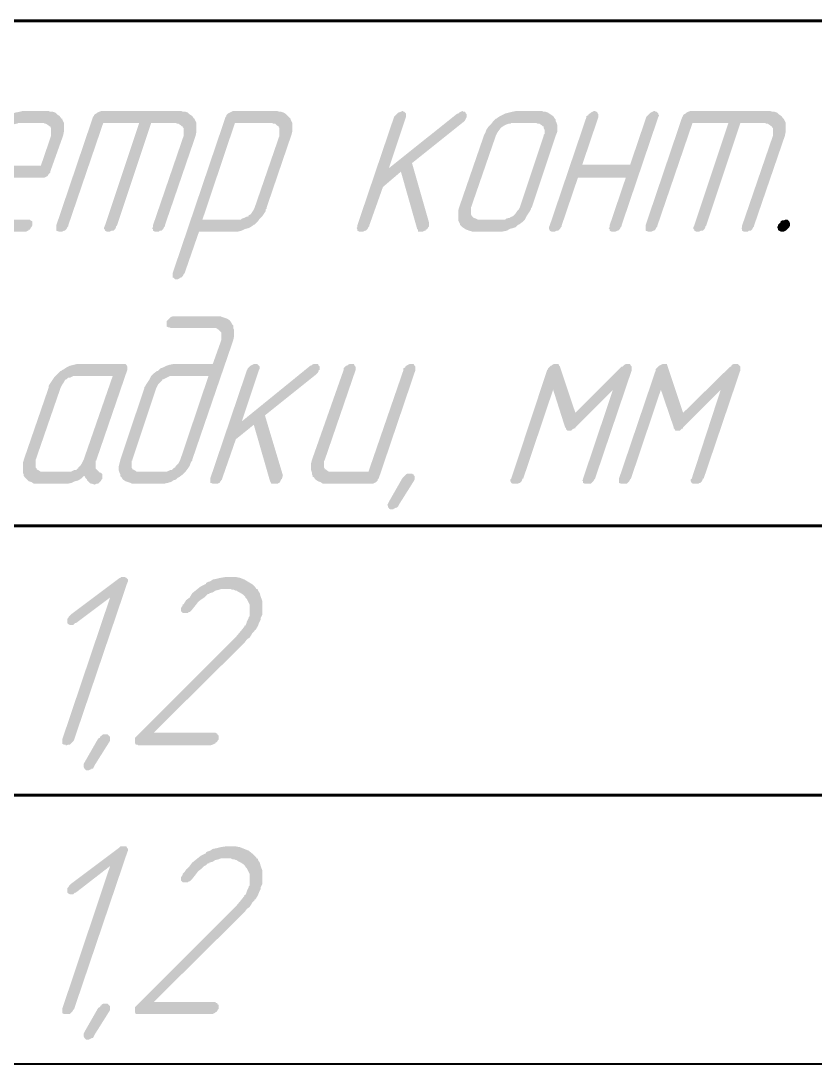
# Paper-space layout 'Layout1' of a CAD drawing. Extents: x -1 to 840, y -1 to 593.
# Drawn here: x 201.25 to 224.85, y 201.18 to 232 of the extents above; entities that cross this region are included whole.
import ezdxf

# ---------------------------------------------------------------- set-up
doc = ezdxf.new("R2010")
doc.units = 0
doc.header["$MEASUREMENT"] = 0
doc.layers.add('PDF _Геометрия', color=7, linetype='CONTINUOUS')
doc.layers.add('PDF _Сплошная заливка', color=7, linetype='CONTINUOUS')

psp = doc.layouts.get("Layout1")

# ---------------------------------------------------------------- hatches: boundary and pattern name
at = {"layer": 'PDF _Сплошная заливка', "transparency": 33554559}
h = psp.add_hatch(color=256, dxfattribs=at)
h.paths.add_polyline_path([(201.923, 228.963), (201.186, 228.963), (201.135, 228.937), (201.11, 228.937), (201.008, 228.912), (200.957, 228.887), (200.907, 228.836), (200.907, 228.836), (200.881, 228.836), (200.856, 228.81), (200.83, 228.785), (200.78, 228.683), (200.729, 228.633), (200.729, 228.582), (200.424, 227.693), (201.847, 227.693), (202.151, 228.582), (202.151, 228.607), (202.151, 228.607), (202.151, 228.633), (202.151, 228.683), (202.151, 228.76), (202.151, 228.81), (202.126, 228.836), (202.126, 228.861), (202.101, 228.861), (202.075, 228.887), (201.999, 228.937), (201.974, 228.937)], flags=0)
h.paths.add_polyline_path([(202.126, 229.293), (202.202, 229.293), (202.279, 229.268), (202.329, 229.217), (202.405, 229.166), (202.456, 229.09), (202.482, 229.09), (202.482, 229.064), (202.507, 229.014), (202.533, 228.963), (202.533, 228.887), (202.533, 228.81), (202.533, 228.709), (202.507, 228.582), (202.126, 227.515), (202.126, 227.515), (202.126, 227.49), (202.101, 227.464), (202.075, 227.439), (202.05, 227.388), (201.999, 227.363), (201.948, 227.337), (201.897, 227.337), (200.297, 227.337), (199.992, 226.448), (199.992, 226.448), (199.992, 226.423), (199.967, 226.397), (199.967, 226.347), (199.967, 226.27), (199.992, 226.245), (200.018, 226.194), (200.018, 226.194), (200.018, 226.169), (200.068, 226.143), (200.119, 226.118), (200.17, 226.093), (200.221, 226.093), (201.491, 226.093), (201.516, 226.093), (201.542, 226.067), (201.593, 226.042), (201.593, 226.016), (201.593, 225.991), (201.593, 225.966), (201.593, 225.915), (201.593, 225.915), (201.567, 225.864), (201.542, 225.839), (201.516, 225.788), (201.491, 225.788), (201.466, 225.762), (201.415, 225.737), (201.364, 225.737), (200.043, 225.737), (199.992, 225.737), (199.941, 225.762), (199.865, 225.788), (199.789, 225.813), (199.713, 225.864), (199.662, 225.94), (199.662, 225.94), (199.636, 225.966), (199.611, 226.016), (199.611, 226.067), (199.586, 226.143), (199.586, 226.245), (199.611, 226.347), (199.636, 226.448), (200.348, 228.582), (200.373, 228.607), (200.373, 228.633), (200.399, 228.683), (200.449, 228.76), (200.475, 228.836), (200.551, 228.912), (200.627, 229.014), (200.729, 229.09), (200.729, 229.09), (200.78, 229.115), (200.83, 229.166), (200.907, 229.191), (201.008, 229.242), (201.084, 229.268), (201.211, 229.293), (201.313, 229.318), (202.075, 229.318)], flags=0)
for points in [[(206.064, 229.293), (206.14, 229.293), (206.216, 229.268), (206.267, 229.217), (206.343, 229.166), (206.394, 229.09), (206.419, 229.09), (206.419, 229.064), (206.445, 229.014), (206.47, 228.963), (206.47, 228.887), (206.47, 228.81), (206.47, 228.709), (206.445, 228.582), (205.53, 225.915), (205.53, 225.889), (205.505, 225.864), (205.479, 225.813), (205.429, 225.762), (205.429, 225.762), (205.378, 225.762), (205.352, 225.737), (205.302, 225.737), (205.276, 225.737), (205.251, 225.737), (205.225, 225.737), (205.175, 225.762), (205.175, 225.788), (205.175, 225.813), (205.149, 225.839), (205.175, 225.864), (205.175, 225.915), (206.089, 228.582), (206.089, 228.607), (206.089, 228.607), (206.089, 228.633), (206.089, 228.683), (206.089, 228.76), (206.089, 228.81), (206.064, 228.836), (206.064, 228.861), (206.038, 228.861), (206.013, 228.887), (205.937, 228.937), (205.911, 228.937), (205.835, 228.963), (205.124, 228.963), (204.108, 225.915), (204.082, 225.889), (204.082, 225.864), (204.057, 225.813), (204.006, 225.762), (203.981, 225.762), (203.955, 225.762), (203.904, 225.737), (203.854, 225.737), (203.854, 225.737), (203.828, 225.737), (203.803, 225.737), (203.752, 225.762), (203.752, 225.788), (203.727, 225.813), (203.727, 225.839), (203.727, 225.864), (203.752, 225.915), (204.768, 228.963), (203.701, 228.963), (202.66, 225.915), (202.66, 225.889), (202.634, 225.864), (202.609, 225.813), (202.558, 225.762), (202.558, 225.762), (202.533, 225.762), (202.482, 225.737), (202.431, 225.737), (202.431, 225.737), (202.405, 225.737), (202.38, 225.737), (202.304, 225.762), (202.304, 225.788), (202.304, 225.813), (202.304, 225.839), (202.304, 225.864), (202.304, 225.915), (203.396, 229.141), (203.396, 229.141), (203.422, 229.166), (203.422, 229.191), (203.447, 229.217), (203.498, 229.242), (203.523, 229.268), (203.574, 229.293), (203.65, 229.318), (206.013, 229.318)], [(214.397, 229.293), (214.447, 229.293), (214.473, 229.242), (214.473, 229.242), (214.498, 229.217), (214.498, 229.166), (214.498, 229.115), (214.473, 229.115), (214.473, 229.09), (214.447, 229.039), (214.397, 228.988), (212.872, 227.769), (213.38, 225.991), (213.38, 225.915), (213.38, 225.889), (213.355, 225.864), (213.33, 225.813), (213.279, 225.788), (213.279, 225.762), (213.253, 225.762), (213.203, 225.737), (213.152, 225.737), (213.126, 225.737), (213.076, 225.737), (213.05, 225.737), (213.05, 225.762), (213.05, 225.788), (213.025, 225.813), (212.542, 227.515), (212.008, 227.058), (211.602, 225.915), (211.602, 225.889), (211.577, 225.864), (211.551, 225.813), (211.5, 225.762), (211.5, 225.762), (211.475, 225.762), (211.424, 225.737), (211.373, 225.737), (211.348, 225.737), (211.348, 225.737), (211.297, 225.737), (211.246, 225.762), (211.246, 225.788), (211.246, 225.813), (211.221, 225.839), (211.246, 225.864), (211.246, 225.915), (212.339, 229.141), (212.339, 229.141), (212.364, 229.166), (212.39, 229.191), (212.44, 229.242), (212.44, 229.242), (212.466, 229.268), (212.542, 229.293), (212.593, 229.318), (212.593, 229.318), (212.618, 229.293), (212.644, 229.293), (212.669, 229.268), (212.694, 229.242), (212.694, 229.217), (212.694, 229.191), (212.694, 229.141), (212.186, 227.617), (214.219, 229.242), (214.219, 229.242), (214.244, 229.242), (214.27, 229.268), (214.32, 229.293), (214.371, 229.318), (214.371, 229.318)], [(220.113, 229.293), (220.138, 229.293), (220.163, 229.268), (220.189, 229.242), (220.189, 229.217), (220.214, 229.191), (220.189, 229.141), (219.096, 225.915), (219.096, 225.889), (219.071, 225.864), (219.046, 225.813), (218.995, 225.762), (218.995, 225.762), (218.969, 225.762), (218.919, 225.737), (218.868, 225.737), (218.842, 225.737), (218.817, 225.737), (218.792, 225.737), (218.741, 225.762), (218.741, 225.788), (218.741, 225.813), (218.715, 225.839), (218.741, 225.864), (218.741, 225.915), (219.223, 227.337), (217.801, 227.337), (217.318, 225.915), (217.318, 225.889), (217.293, 225.864), (217.267, 225.813), (217.216, 225.762), (217.191, 225.762), (217.166, 225.762), (217.115, 225.737), (217.064, 225.737), (217.064, 225.737), (217.039, 225.737), (217.013, 225.737), (216.962, 225.762), (216.962, 225.788), (216.937, 225.813), (216.937, 225.839), (216.937, 225.864), (216.962, 225.915), (218.055, 229.141), (218.055, 229.141), (218.055, 229.166), (218.106, 229.191), (218.131, 229.242), (218.156, 229.242), (218.182, 229.268), (218.233, 229.293), (218.284, 229.318), (218.309, 229.318), (218.334, 229.293), (218.36, 229.293), (218.385, 229.268), (218.385, 229.242), (218.41, 229.217), (218.41, 229.191), (218.41, 229.141), (217.928, 227.718), (219.35, 227.718), (219.833, 229.141), (219.833, 229.141), (219.859, 229.166), (219.884, 229.191), (219.935, 229.242), (219.935, 229.242), (219.96, 229.268), (220.011, 229.293), (220.062, 229.318), (220.087, 229.318)], [(223.568, 229.293), (223.644, 229.293), (223.72, 229.268), (223.771, 229.217), (223.847, 229.166), (223.898, 229.09), (223.923, 229.09), (223.923, 229.064), (223.949, 229.014), (223.974, 228.963), (223.974, 228.887), (223.974, 228.81), (223.974, 228.709), (223.949, 228.582), (223.034, 225.915), (223.034, 225.889), (223.009, 225.864), (222.983, 225.813), (222.933, 225.762), (222.933, 225.762), (222.882, 225.762), (222.856, 225.737), (222.805, 225.737), (222.78, 225.737), (222.755, 225.737), (222.729, 225.737), (222.678, 225.762), (222.678, 225.788), (222.678, 225.813), (222.653, 225.839), (222.678, 225.864), (222.678, 225.915), (223.593, 228.582), (223.593, 228.607), (223.593, 228.607), (223.593, 228.633), (223.593, 228.683), (223.593, 228.76), (223.593, 228.81), (223.568, 228.836), (223.568, 228.861), (223.542, 228.861), (223.517, 228.887), (223.441, 228.937), (223.415, 228.937), (223.339, 228.963), (222.628, 228.963), (221.612, 225.915), (221.586, 225.889), (221.586, 225.864), (221.561, 225.813), (221.51, 225.762), (221.484, 225.762), (221.459, 225.762), (221.408, 225.737), (221.357, 225.737), (221.357, 225.737), (221.332, 225.737), (221.307, 225.737), (221.256, 225.762), (221.256, 225.788), (221.23, 225.813), (221.23, 225.839), (221.23, 225.864), (221.256, 225.915), (222.272, 228.963), (221.205, 228.963), (220.163, 225.915), (220.163, 225.889), (220.138, 225.864), (220.113, 225.813), (220.062, 225.762), (220.062, 225.762), (220.036, 225.762), (219.986, 225.737), (219.935, 225.737), (219.935, 225.737), (219.909, 225.737), (219.884, 225.737), (219.808, 225.762), (219.808, 225.788), (219.808, 225.813), (219.808, 225.839), (219.808, 225.864), (219.808, 225.915), (220.9, 229.141), (220.9, 229.141), (220.926, 229.166), (220.926, 229.191), (220.951, 229.217), (221.002, 229.242), (221.027, 229.268), (221.078, 229.293), (221.154, 229.318), (223.517, 229.318)], [(224.025, 226.093), (224.05, 226.067), (224.076, 226.042), (224.076, 226.016), (224.101, 225.991), (224.101, 225.966), (224.101, 225.915), (224.101, 225.915), (224.076, 225.864), (224.05, 225.839), (224, 225.788), (224, 225.788), (223.974, 225.762), (223.923, 225.737), (223.873, 225.737), (223.847, 225.737), (223.822, 225.737), (223.771, 225.762), (223.745, 225.788), (223.745, 225.788), (223.745, 225.813), (223.72, 225.864), (223.745, 225.915), (223.745, 225.915), (223.745, 225.94), (223.771, 225.966), (223.822, 226.016), (223.822, 226.042), (223.873, 226.067), (223.923, 226.067), (223.974, 226.093), (224, 226.093)], [(210.052, 221.8), (210.078, 221.8), (210.103, 221.749), (210.103, 221.749), (210.129, 221.724), (210.129, 221.673), (210.129, 221.622), (210.103, 221.622), (210.103, 221.597), (210.078, 221.546), (210.027, 221.495), (208.503, 220.276), (209.036, 218.498), (209.011, 218.396), (209.011, 218.396), (208.985, 218.371), (208.96, 218.32), (208.934, 218.269), (208.909, 218.269), (208.884, 218.244), (208.833, 218.244), (208.782, 218.244), (208.757, 218.244), (208.731, 218.244), (208.706, 218.244), (208.681, 218.269), (208.681, 218.269), (208.655, 218.32), (208.172, 219.997), (207.639, 219.565), (207.232, 218.396), (207.232, 218.396), (207.232, 218.371), (207.182, 218.32), (207.156, 218.269), (207.131, 218.269), (207.105, 218.244), (207.055, 218.244), (207.004, 218.244), (207.004, 218.244), (206.978, 218.244), (206.953, 218.244), (206.902, 218.269), (206.877, 218.269), (206.877, 218.32), (206.877, 218.346), (206.877, 218.371), (206.877, 218.396), (207.969, 221.622), (207.995, 221.648), (207.995, 221.673), (208.02, 221.698), (208.071, 221.749), (208.071, 221.749), (208.122, 221.775), (208.172, 221.8), (208.223, 221.8), (208.223, 221.8), (208.249, 221.8), (208.274, 221.8), (208.325, 221.749), (208.325, 221.749), (208.35, 221.724), (208.35, 221.673), (208.325, 221.622), (207.817, 220.098), (209.849, 221.749), (209.849, 221.749), (209.874, 221.749), (209.9, 221.775), (209.951, 221.8), (210.002, 221.8), (210.027, 221.8)], [(212.898, 221.8), (212.923, 221.8), (212.948, 221.749), (212.948, 221.749), (212.974, 221.724), (212.974, 221.673), (212.974, 221.622), (211.881, 218.396), (211.881, 218.396), (211.856, 218.371), (211.856, 218.346), (211.831, 218.32), (211.805, 218.295), (211.755, 218.269), (211.704, 218.244), (211.627, 218.244), (210.332, 218.244), (210.281, 218.244), (210.23, 218.244), (210.154, 218.295), (210.078, 218.32), (210.002, 218.371), (209.951, 218.447), (209.925, 218.447), (209.925, 218.473), (209.9, 218.523), (209.9, 218.574), (209.874, 218.65), (209.874, 218.752), (209.874, 218.854), (209.9, 218.955), (210.84, 221.622), (210.84, 221.648), (210.84, 221.673), (210.865, 221.698), (210.916, 221.749), (210.942, 221.749), (210.967, 221.775), (211.018, 221.8), (211.069, 221.8), (211.069, 221.8), (211.094, 221.8), (211.145, 221.8), (211.17, 221.749), (211.17, 221.749), (211.196, 221.724), (211.196, 221.673), (211.196, 221.622), (210.281, 218.955), (210.281, 218.93), (210.256, 218.93), (210.256, 218.904), (210.256, 218.854), (210.256, 218.777), (210.256, 218.727), (210.281, 218.701), (210.281, 218.676), (210.306, 218.676), (210.332, 218.65), (210.408, 218.6), (210.459, 218.6), (210.51, 218.6), (211.577, 218.6), (212.618, 221.622), (212.618, 221.648), (212.618, 221.673), (212.669, 221.698), (212.694, 221.749), (212.72, 221.749), (212.745, 221.775), (212.796, 221.8), (212.847, 221.8), (212.872, 221.8)], [(219.3, 221.8), (219.35, 221.8), (219.376, 221.749), (219.376, 221.749), (219.401, 221.724), (219.401, 221.673), (219.401, 221.648), (219.401, 221.622), (218.309, 218.396), (218.309, 218.396), (218.284, 218.371), (218.258, 218.32), (218.207, 218.269), (218.207, 218.269), (218.182, 218.244), (218.131, 218.244), (218.08, 218.244), (218.055, 218.244), (218.029, 218.244), (218.004, 218.244), (217.953, 218.269), (217.953, 218.269), (217.953, 218.32), (217.928, 218.346), (217.953, 218.371), (217.953, 218.396), (218.842, 221.038), (217.725, 219.92), (217.725, 219.895), (217.699, 219.895), (217.648, 219.87), (217.598, 219.819), (217.572, 219.819), (217.521, 219.819), (217.521, 219.819), (217.496, 219.819), (217.445, 219.87), (217.445, 219.895), (217.42, 219.92), (217.064, 221.038), (216.175, 218.396), (216.149, 218.396), (216.149, 218.371), (216.124, 218.32), (216.073, 218.269), (216.048, 218.269), (216.022, 218.244), (215.972, 218.244), (215.921, 218.244), (215.921, 218.244), (215.895, 218.244), (215.87, 218.244), (215.819, 218.269), (215.819, 218.269), (215.794, 218.32), (215.794, 218.346), (215.794, 218.371), (215.819, 218.396), (216.886, 221.622), (216.912, 221.648), (216.912, 221.673), (216.937, 221.698), (216.988, 221.749), (217.013, 221.749), (217.039, 221.775), (217.089, 221.8), (217.14, 221.8), (217.166, 221.8), (217.191, 221.8), (217.216, 221.8), (217.216, 221.8), (217.242, 221.775), (217.242, 221.749), (217.267, 221.724), (217.725, 220.352), (219.096, 221.724), (219.122, 221.724), (219.122, 221.724), (219.173, 221.775), (219.223, 221.8), (219.249, 221.8)], [(222.526, 221.8), (222.552, 221.8), (222.602, 221.749), (222.602, 221.749), (222.628, 221.724), (222.628, 221.673), (222.628, 221.648), (222.628, 221.622), (221.535, 218.396), (221.51, 218.396), (221.51, 218.371), (221.484, 218.32), (221.434, 218.269), (221.408, 218.269), (221.383, 218.244), (221.332, 218.244), (221.281, 218.244), (221.281, 218.244), (221.256, 218.244), (221.23, 218.244), (221.18, 218.269), (221.18, 218.269), (221.154, 218.32), (221.154, 218.346), (221.154, 218.371), (221.18, 218.396), (222.043, 221.038), (220.926, 219.92), (220.926, 219.895), (220.926, 219.895), (220.875, 219.87), (220.824, 219.819), (220.799, 219.819), (220.748, 219.819), (220.722, 219.819), (220.697, 219.819), (220.671, 219.87), (220.646, 219.895), (220.646, 219.92), (220.265, 221.038), (219.376, 218.396), (219.376, 218.396), (219.35, 218.371), (219.325, 218.32), (219.274, 218.269), (219.274, 218.269), (219.249, 218.244), (219.198, 218.244), (219.147, 218.244), (219.147, 218.244), (219.122, 218.244), (219.096, 218.244), (219.02, 218.269), (219.02, 218.269), (219.02, 218.32), (219.02, 218.346), (219.02, 218.371), (219.02, 218.396), (220.113, 221.622), (220.113, 221.648), (220.138, 221.673), (220.163, 221.698), (220.214, 221.749), (220.214, 221.749), (220.265, 221.775), (220.316, 221.8), (220.367, 221.8), (220.392, 221.8), (220.392, 221.8), (220.418, 221.8), (220.443, 221.8), (220.443, 221.775), (220.468, 221.749), (220.468, 221.724), (220.926, 220.352), (222.323, 221.724), (222.323, 221.724), (222.348, 221.724), (222.374, 221.775), (222.424, 221.8), (222.475, 221.8), (222.501, 221.8)], [(212.872, 218.549), (212.898, 218.523), (212.923, 218.523), (212.923, 218.498), (212.948, 218.473), (212.948, 218.422), (212.948, 218.396), (212.948, 218.371), (212.923, 218.32), (212.491, 217.634), (212.466, 217.584), (212.415, 217.533), (212.39, 217.533), (212.39, 217.533), (212.339, 217.507), (212.313, 217.482), (212.288, 217.482), (212.263, 217.482), (212.237, 217.482), (212.186, 217.507), (212.186, 217.533), (212.161, 217.533), (212.161, 217.584), (212.136, 217.609), (212.161, 217.66), (212.161, 217.66), (212.186, 217.711), (212.593, 218.422), (212.618, 218.447), (212.669, 218.498), (212.694, 218.523), (212.694, 218.523), (212.745, 218.549), (212.771, 218.549), (212.796, 218.549), (212.821, 218.549)], [(204.336, 215.475), (204.387, 215.45), (204.413, 215.425), (204.413, 215.425), (204.438, 215.399), (204.438, 215.348), (204.413, 215.298), (202.837, 210.649), (202.837, 210.649), (202.812, 210.599), (202.787, 210.573), (202.736, 210.522), (202.736, 210.522), (202.71, 210.497), (202.66, 210.497), (202.609, 210.472), (202.583, 210.472), (202.583, 210.497), (202.533, 210.497), (202.482, 210.522), (202.482, 210.522), (202.482, 210.548), (202.482, 210.599), (202.482, 210.624), (202.482, 210.649), (203.904, 214.866), (202.888, 214.104), (202.863, 214.104), (202.837, 214.078), (202.812, 214.053), (202.761, 214.053), (202.736, 214.053), (202.71, 214.053), (202.66, 214.078), (202.634, 214.104), (202.634, 214.104), (202.634, 214.155), (202.634, 214.18), (202.634, 214.231), (202.634, 214.231), (202.66, 214.256), (202.685, 214.307), (202.736, 214.358), (204.158, 215.425), (204.184, 215.45), (204.209, 215.45), (204.235, 215.475), (204.311, 215.475), (204.311, 215.475)], [(207.537, 215.475), (207.588, 215.475), (207.639, 215.475), (207.766, 215.45), (207.893, 215.399), (208.02, 215.323), (208.147, 215.247), (208.198, 215.196), (208.249, 215.12), (208.249, 215.12), (208.274, 215.12), (208.299, 215.094), (208.299, 215.069), (208.35, 214.993), (208.376, 214.891), (208.426, 214.764), (208.426, 214.612), (208.426, 214.536), (208.426, 214.434), (208.426, 214.358), (208.376, 214.256), (208.376, 214.256), (208.376, 214.231), (208.376, 214.205), (208.35, 214.155), (208.325, 214.104), (208.299, 214.028), (208.223, 213.901), (208.198, 213.901), (208.198, 213.875), (208.172, 213.85), (208.122, 213.799), (208.096, 213.748), (208.045, 213.672), (207.969, 213.621), (207.893, 213.52), (205.2, 210.853), (207.029, 210.853), (207.055, 210.827), (207.08, 210.827), (207.105, 210.776), (207.131, 210.776), (207.131, 210.751), (207.131, 210.7), (207.131, 210.675), (207.131, 210.649), (207.105, 210.624), (207.08, 210.573), (207.029, 210.548), (207.029, 210.522), (207.004, 210.522), (206.953, 210.497), (206.877, 210.472), (204.743, 210.472), (204.717, 210.497), (204.667, 210.497), (204.641, 210.548), (204.641, 210.548), (204.641, 210.573), (204.641, 210.624), (204.641, 210.675), (204.641, 210.675), (204.641, 210.7), (204.692, 210.751), (207.664, 213.723), (207.791, 213.875), (207.893, 214.002), (207.893, 214.002), (207.893, 214.028), (207.918, 214.028), (207.944, 214.078), (207.969, 214.155), (208.02, 214.256), (208.02, 214.256), (208.02, 214.282), (208.045, 214.307), (208.045, 214.383), (208.045, 214.459), (208.045, 214.561), (208.045, 214.663), (207.995, 214.764), (207.969, 214.815), (207.918, 214.866), (207.918, 214.866), (207.918, 214.891), (207.893, 214.917), (207.868, 214.942), (207.791, 214.993), (207.69, 215.044), (207.69, 215.044), (207.664, 215.069), (207.639, 215.069), (207.588, 215.094), (207.537, 215.094), (207.486, 215.12), (207.359, 215.12), (207.309, 215.12), (207.258, 215.12), (207.207, 215.12), (207.131, 215.094), (207.029, 215.069), (206.953, 215.018), (206.851, 214.993), (206.851, 214.967), (206.8, 214.967), (206.75, 214.917), (206.699, 214.866), (206.623, 214.815), (206.521, 214.739), (206.445, 214.637), (206.343, 214.51), (206.343, 214.51), (206.318, 214.485), (206.292, 214.459), (206.267, 214.434), (206.242, 214.434), (206.216, 214.409), (206.191, 214.409), (206.14, 214.409), (206.14, 214.409), (206.115, 214.409), (206.064, 214.409), (206.038, 214.434), (206.013, 214.459), (206.013, 214.485), (206.013, 214.51), (206.013, 214.561), (206.064, 214.637), (206.064, 214.637), (206.064, 214.663), (206.089, 214.663), (206.115, 214.713), (206.165, 214.79), (206.267, 214.866), (206.343, 214.993), (206.47, 215.094), (206.597, 215.196), (206.75, 215.272), (206.75, 215.272), (206.75, 215.298), (206.8, 215.323), (206.877, 215.348), (206.953, 215.399), (207.08, 215.425), (207.182, 215.45), (207.334, 215.475), (207.461, 215.475), (207.512, 215.475)], [(203.828, 210.802), (203.854, 210.776), (203.879, 210.751), (203.879, 210.751), (203.904, 210.726), (203.904, 210.675), (203.904, 210.649), (203.904, 210.624), (203.879, 210.573), (203.447, 209.887), (203.422, 209.837), (203.396, 209.786), (203.345, 209.786), (203.345, 209.76), (203.32, 209.76), (203.269, 209.735), (203.244, 209.735), (203.244, 209.735), (203.193, 209.735), (203.168, 209.76), (203.142, 209.786), (203.142, 209.786), (203.117, 209.837), (203.117, 209.862), (203.117, 209.887), (203.117, 209.913), (203.142, 209.964), (203.549, 210.675), (203.6, 210.7), (203.625, 210.751), (203.65, 210.751), (203.65, 210.776), (203.701, 210.802), (203.752, 210.802), (203.777, 210.802), (203.777, 210.802)], [(204.336, 207.474), (204.387, 207.474), (204.413, 207.424), (204.413, 207.424), (204.438, 207.398), (204.438, 207.347), (204.413, 207.297), (202.837, 202.648), (202.837, 202.648), (202.812, 202.623), (202.787, 202.572), (202.736, 202.521), (202.736, 202.521), (202.71, 202.496), (202.66, 202.496), (202.609, 202.496), (202.583, 202.496), (202.583, 202.496), (202.533, 202.496), (202.482, 202.521), (202.482, 202.521), (202.482, 202.547), (202.482, 202.598), (202.482, 202.623), (202.482, 202.648), (203.904, 206.89), (202.888, 206.103), (202.863, 206.103), (202.837, 206.077), (202.812, 206.052), (202.761, 206.052), (202.736, 206.052), (202.71, 206.052), (202.66, 206.077), (202.634, 206.103), (202.634, 206.103), (202.634, 206.154), (202.634, 206.179), (202.634, 206.23), (202.634, 206.23), (202.66, 206.255), (202.685, 206.306), (202.736, 206.357), (204.158, 207.424), (204.184, 207.449), (204.209, 207.474), (204.235, 207.474), (204.311, 207.474), (204.311, 207.474)], [(207.537, 207.474), (207.588, 207.474), (207.639, 207.474), (207.766, 207.449), (207.893, 207.398), (208.02, 207.347), (208.147, 207.246), (208.198, 207.195), (208.249, 207.144), (208.249, 207.119), (208.274, 207.119), (208.299, 207.093), (208.299, 207.068), (208.35, 206.992), (208.376, 206.89), (208.426, 206.763), (208.426, 206.611), (208.426, 206.535), (208.426, 206.433), (208.426, 206.357), (208.376, 206.255), (208.376, 206.255), (208.376, 206.23), (208.376, 206.204), (208.35, 206.154), (208.325, 206.103), (208.299, 206.027), (208.223, 205.9), (208.198, 205.9), (208.198, 205.874), (208.172, 205.849), (208.122, 205.798), (208.096, 205.747), (208.045, 205.671), (207.969, 205.62), (207.893, 205.519), (205.2, 202.852), (207.029, 202.852), (207.055, 202.826), (207.08, 202.826), (207.105, 202.775), (207.131, 202.775), (207.131, 202.75), (207.131, 202.699), (207.131, 202.674), (207.131, 202.648), (207.105, 202.623), (207.08, 202.572), (207.029, 202.547), (207.029, 202.521), (207.004, 202.521), (206.953, 202.496), (206.877, 202.496), (204.743, 202.496), (204.717, 202.496), (204.667, 202.496), (204.641, 202.547), (204.641, 202.547), (204.641, 202.572), (204.641, 202.623), (204.641, 202.674), (204.641, 202.674), (204.641, 202.699), (204.692, 202.75), (207.664, 205.722), (207.791, 205.874), (207.893, 206.001), (207.893, 206.001), (207.893, 206.027), (207.918, 206.027), (207.944, 206.077), (207.969, 206.154), (208.02, 206.255), (208.02, 206.255), (208.02, 206.281), (208.045, 206.306), (208.045, 206.382), (208.045, 206.458), (208.045, 206.56), (208.045, 206.662), (207.995, 206.763), (207.969, 206.814), (207.918, 206.865), (207.918, 206.89), (207.918, 206.89), (207.893, 206.916), (207.868, 206.941), (207.791, 206.992), (207.69, 207.043), (207.69, 207.043), (207.664, 207.068), (207.639, 207.068), (207.588, 207.093), (207.537, 207.093), (207.486, 207.119), (207.359, 207.119), (207.309, 207.119), (207.258, 207.119), (207.207, 207.119), (207.131, 207.093), (207.029, 207.068), (206.953, 207.017), (206.851, 206.992), (206.851, 206.966), (206.8, 206.966), (206.75, 206.916), (206.699, 206.89), (206.623, 206.814), (206.521, 206.738), (206.445, 206.636), (206.343, 206.509), (206.343, 206.509), (206.318, 206.484), (206.292, 206.458), (206.267, 206.433), (206.242, 206.433), (206.216, 206.408), (206.191, 206.408), (206.14, 206.408), (206.14, 206.408), (206.115, 206.408), (206.064, 206.408), (206.038, 206.433), (206.013, 206.458), (206.013, 206.484), (206.013, 206.509), (206.013, 206.56), (206.064, 206.636), (206.064, 206.636), (206.064, 206.662), (206.089, 206.687), (206.115, 206.712), (206.165, 206.789), (206.267, 206.89), (206.343, 206.992), (206.47, 207.093), (206.597, 207.195), (206.75, 207.271), (206.75, 207.271), (206.75, 207.297), (206.8, 207.322), (206.877, 207.347), (206.953, 207.398), (207.08, 207.424), (207.182, 207.449), (207.334, 207.474), (207.461, 207.474), (207.512, 207.474)], [(203.828, 202.801), (203.854, 202.775), (203.879, 202.75), (203.879, 202.75), (203.904, 202.725), (203.904, 202.674), (203.904, 202.648), (203.904, 202.623), (203.879, 202.572), (203.447, 201.886), (203.422, 201.836), (203.396, 201.785), (203.345, 201.785), (203.345, 201.759), (203.32, 201.759), (203.269, 201.734), (203.244, 201.734), (203.244, 201.734), (203.193, 201.734), (203.168, 201.759), (203.142, 201.785), (203.142, 201.785), (203.117, 201.836), (203.117, 201.861), (203.117, 201.886), (203.117, 201.912), (203.142, 201.963), (203.549, 202.674), (203.6, 202.699), (203.625, 202.75), (203.65, 202.75), (203.65, 202.775), (203.701, 202.801), (203.752, 202.801), (203.777, 202.801), (203.777, 202.801)]]:
    psp.add_hatch(color=256, dxfattribs=at).paths.add_polyline_path(points)
h = psp.add_hatch(color=256, dxfattribs=at)
h.paths.add_polyline_path([(208.706, 228.963), (207.613, 228.963), (206.648, 226.093), (207.741, 226.093), (207.791, 226.093), (207.817, 226.118), (207.893, 226.143), (207.944, 226.169), (208.02, 226.194), (208.02, 226.194), (208.02, 226.22), (208.071, 226.245), (208.096, 226.27), (208.147, 226.347), (208.172, 226.397), (208.198, 226.448), (208.934, 228.582), (208.934, 228.607), (208.934, 228.607), (208.934, 228.633), (208.934, 228.683), (208.934, 228.76), (208.934, 228.81), (208.909, 228.836), (208.909, 228.861), (208.909, 228.861), (208.858, 228.887), (208.808, 228.937), (208.757, 228.937)], flags=0)
h.paths.add_polyline_path([(208.934, 229.293), (208.985, 229.293), (209.062, 229.268), (209.138, 229.217), (209.189, 229.166), (209.265, 229.09), (209.265, 229.09), (209.265, 229.064), (209.29, 229.014), (209.316, 228.963), (209.316, 228.887), (209.316, 228.81), (209.316, 228.709), (209.29, 228.607), (208.553, 226.448), (208.553, 226.423), (208.528, 226.397), (208.528, 226.347), (208.477, 226.27), (208.426, 226.194), (208.35, 226.118), (208.274, 226.016), (208.198, 225.94), (208.172, 225.94), (208.147, 225.915), (208.071, 225.864), (208.02, 225.839), (207.918, 225.813), (207.817, 225.762), (207.715, 225.737), (207.613, 225.737), (206.547, 225.737), (206.115, 224.492), (206.115, 224.492), (206.089, 224.467), (206.064, 224.416), (206.013, 224.365), (205.988, 224.365), (205.962, 224.34), (205.911, 224.315), (205.861, 224.315), (205.861, 224.315), (205.835, 224.315), (205.81, 224.34), (205.784, 224.365), (205.759, 224.365), (205.759, 224.391), (205.759, 224.442), (205.759, 224.492), (207.334, 229.141), (207.334, 229.141), (207.359, 229.166), (207.359, 229.191), (207.385, 229.217), (207.41, 229.242), (207.461, 229.268), (207.512, 229.293), (207.563, 229.318), (208.858, 229.318)], flags=0)
h = psp.add_hatch(color=256, dxfattribs=at)
h.paths.add_polyline_path([(216.556, 228.963), (215.819, 228.963), (215.794, 228.937), (215.743, 228.937), (215.667, 228.912), (215.616, 228.887), (215.54, 228.836), (215.54, 228.836), (215.54, 228.836), (215.514, 228.81), (215.489, 228.785), (215.413, 228.683), (215.387, 228.633), (215.362, 228.582), (214.625, 226.448), (214.625, 226.448), (214.625, 226.423), (214.625, 226.397), (214.625, 226.347), (214.625, 226.27), (214.625, 226.245), (214.651, 226.194), (214.651, 226.194), (214.676, 226.169), (214.701, 226.143), (214.778, 226.118), (214.828, 226.093), (214.879, 226.093), (215.616, 226.093), (215.641, 226.093), (215.667, 226.118), (215.768, 226.143), (215.819, 226.169), (215.87, 226.194), (215.87, 226.194), (215.895, 226.22), (215.921, 226.245), (215.946, 226.27), (215.997, 226.347), (216.048, 226.397), (216.073, 226.448), (216.785, 228.582), (216.785, 228.607), (216.785, 228.607), (216.81, 228.633), (216.81, 228.683), (216.81, 228.76), (216.785, 228.81), (216.785, 228.836), (216.785, 228.861), (216.759, 228.861), (216.734, 228.887), (216.658, 228.937), (216.607, 228.937)], flags=0)
h.paths.add_polyline_path([(216.785, 229.293), (216.835, 229.293), (216.912, 229.268), (216.988, 229.217), (217.064, 229.166), (217.115, 229.09), (217.115, 229.09), (217.14, 229.064), (217.14, 229.014), (217.166, 228.963), (217.191, 228.887), (217.191, 228.81), (217.191, 228.709), (217.14, 228.582), (216.429, 226.448), (216.404, 226.423), (216.404, 226.397), (216.378, 226.347), (216.327, 226.27), (216.276, 226.194), (216.226, 226.093), (216.149, 226.016), (216.048, 225.94), (216.022, 225.94), (215.997, 225.915), (215.946, 225.864), (215.87, 225.839), (215.768, 225.813), (215.692, 225.762), (215.565, 225.737), (215.464, 225.737), (214.701, 225.737), (214.651, 225.737), (214.574, 225.762), (214.498, 225.788), (214.447, 225.813), (214.371, 225.864), (214.295, 225.94), (214.295, 225.94), (214.295, 225.966), (214.27, 226.016), (214.244, 226.067), (214.244, 226.143), (214.244, 226.245), (214.244, 226.347), (214.27, 226.448), (215.006, 228.582), (215.006, 228.607), (215.032, 228.633), (215.057, 228.683), (215.082, 228.76), (215.133, 228.836), (215.21, 228.912), (215.286, 229.014), (215.362, 229.09), (215.387, 229.09), (215.413, 229.115), (215.489, 229.166), (215.54, 229.191), (215.641, 229.242), (215.743, 229.268), (215.845, 229.293), (215.972, 229.318), (216.734, 229.318)], flags=0)
h = psp.add_hatch(color=256, dxfattribs=at)
h.paths.add_polyline_path([(206.826, 221.444), (205.734, 221.444), (205.708, 221.444), (205.683, 221.444), (205.632, 221.419), (205.581, 221.394), (205.53, 221.368), (205.479, 221.343), (205.454, 221.343), (205.454, 221.317), (205.429, 221.292), (205.403, 221.267), (205.327, 221.19), (205.302, 221.14), (205.276, 221.089), (204.565, 218.955), (204.565, 218.93), (204.54, 218.93), (204.54, 218.904), (204.54, 218.854), (204.54, 218.777), (204.54, 218.727), (204.565, 218.701), (204.565, 218.676), (204.59, 218.676), (204.616, 218.65), (204.667, 218.625), (204.692, 218.6), (204.743, 218.6), (204.794, 218.6), (205.53, 218.6), (205.556, 218.6), (205.581, 218.6), (205.683, 218.65), (205.734, 218.65), (205.784, 218.701), (205.784, 218.701), (205.81, 218.727), (205.835, 218.727), (205.861, 218.777), (205.937, 218.854), (205.962, 218.904), (205.988, 218.955)], flags=0)
h.paths.add_polyline_path([(207.182, 223.222), (207.232, 223.197), (207.309, 223.172), (207.385, 223.146), (207.461, 223.095), (207.512, 223.019), (207.512, 223.019), (207.537, 222.968), (207.563, 222.943), (207.563, 222.867), (207.588, 222.816), (207.588, 222.714), (207.588, 222.638), (207.563, 222.511), (206.343, 218.955), (206.343, 218.93), (206.318, 218.904), (206.292, 218.854), (206.267, 218.777), (206.216, 218.701), (206.14, 218.6), (206.064, 218.523), (205.962, 218.447), (205.962, 218.447), (205.911, 218.422), (205.861, 218.371), (205.784, 218.346), (205.708, 218.295), (205.607, 218.269), (205.505, 218.244), (205.378, 218.244), (204.616, 218.244), (204.565, 218.244), (204.514, 218.269), (204.438, 218.295), (204.362, 218.32), (204.285, 218.371), (204.235, 218.447), (204.235, 218.447), (204.209, 218.473), (204.209, 218.523), (204.184, 218.574), (204.158, 218.65), (204.158, 218.752), (204.184, 218.854), (204.209, 218.955), (204.921, 221.089), (204.921, 221.114), (204.946, 221.14), (204.971, 221.19), (205.022, 221.267), (205.073, 221.343), (205.124, 221.444), (205.2, 221.521), (205.302, 221.597), (205.327, 221.597), (205.352, 221.622), (205.403, 221.673), (205.479, 221.698), (205.581, 221.749), (205.657, 221.775), (205.784, 221.8), (205.886, 221.8), (206.953, 221.8), (207.207, 222.511), (207.207, 222.537), (207.207, 222.537), (207.207, 222.587), (207.207, 222.613), (207.207, 222.638), (207.207, 222.689), (207.207, 222.74), (207.182, 222.765), (207.182, 222.765), (207.156, 222.791), (207.131, 222.816), (207.055, 222.867), (207.004, 222.867), (206.953, 222.867), (205.708, 222.867), (205.657, 222.892), (205.632, 222.892), (205.581, 222.918), (205.581, 222.918), (205.581, 222.968), (205.581, 222.994), (205.581, 223.045), (205.581, 223.07), (205.607, 223.095), (205.632, 223.121), (205.683, 223.172), (205.683, 223.172), (205.708, 223.197), (205.784, 223.222), (205.835, 223.222), (207.131, 223.222)], flags=0)
h = psp.add_hatch(color=256, dxfattribs=at)
h.paths.add_polyline_path([(203.981, 221.444), (202.888, 221.444), (202.863, 221.444), (202.812, 221.444), (202.71, 221.394), (202.66, 221.394), (202.609, 221.343), (202.609, 221.343), (202.583, 221.343), (202.558, 221.317), (202.533, 221.267), (202.482, 221.19), (202.456, 221.14), (202.431, 221.089), (201.694, 218.955), (201.694, 218.93), (201.694, 218.93), (201.694, 218.904), (201.694, 218.854), (201.694, 218.777), (201.694, 218.727), (201.72, 218.701), (201.72, 218.676), (201.72, 218.676), (201.77, 218.65), (201.847, 218.6), (201.872, 218.6), (201.923, 218.6), (202.66, 218.6), (202.71, 218.6), (202.736, 218.6), (202.837, 218.65), (202.888, 218.65), (202.939, 218.701), (202.939, 218.701), (202.964, 218.701), (202.964, 218.727), (203.015, 218.777), (203.066, 218.854), (203.091, 218.904), (203.117, 218.955)], flags=0)
h.paths.add_polyline_path([(204.336, 221.8), (204.362, 221.8), (204.387, 221.775), (204.413, 221.724), (204.413, 221.698), (204.413, 221.622), (203.498, 218.955), (203.498, 218.93), (203.473, 218.93), (203.473, 218.904), (203.473, 218.879), (203.473, 218.803), (203.473, 218.727), (203.473, 218.701), (203.498, 218.676), (203.549, 218.625), (203.6, 218.574), (203.625, 218.574), (203.625, 218.574), (203.65, 218.549), (203.676, 218.523), (203.676, 218.498), (203.676, 218.447), (203.676, 218.396), (203.676, 218.396), (203.65, 218.371), (203.625, 218.32), (203.574, 218.269), (203.574, 218.269), (203.549, 218.244), (203.498, 218.244), (203.447, 218.219), (203.371, 218.244), (203.371, 218.244), (203.345, 218.244), (203.295, 218.269), (203.244, 218.32), (203.218, 218.346), (203.218, 218.346), (203.218, 218.371), (203.193, 218.396), (203.168, 218.422), (203.142, 218.473), (203.117, 218.473), (203.091, 218.447), (203.041, 218.396), (202.964, 218.346), (202.863, 218.32), (202.761, 218.269), (202.634, 218.244), (202.533, 218.244), (201.77, 218.244), (201.72, 218.244), (201.643, 218.244), (201.567, 218.295), (201.491, 218.32), (201.44, 218.371), (201.364, 218.447), (201.364, 218.447), (201.339, 218.473), (201.339, 218.523), (201.313, 218.574), (201.313, 218.65), (201.313, 218.752), (201.313, 218.854), (201.339, 218.955), (202.075, 221.089), (202.075, 221.114), (202.075, 221.14), (202.101, 221.19), (202.151, 221.267), (202.202, 221.343), (202.253, 221.419), (202.329, 221.495), (202.431, 221.597), (202.456, 221.597), (202.482, 221.622), (202.533, 221.648), (202.609, 221.698), (202.71, 221.749), (202.812, 221.775), (202.914, 221.8), (203.041, 221.8), (204.311, 221.8)], flags=0)

# ---------------------------------------------------------------- linework, layer by layer
at = {"layer": 'PDF _Геометрия', "lineweight": 60}
psp.add_lwpolyline([(109.29, 231.997), (109.29, 216.997), (284.916, 216.997), (284.916, 231.997)], close=True, dxfattribs=at)
psp.add_lwpolyline([(284.916, 216.997), (109.29, 216.997), (109.29, 208.997), (284.916, 208.997), (109.29, 208.997), (109.29, 200.997), (284.916, 200.997), (109.29, 200.997), (109.29, 192.997), (284.916, 192.997), (109.29, 192.997), (109.29, 184.997), (284.916, 184.997), (109.29, 184.997), (109.29, 176.997), (284.916, 176.997), (109.29, 176.997), (109.29, 168.997), (284.916, 168.997)], dxfattribs=at)

doc.saveas('drawing.dxf')
